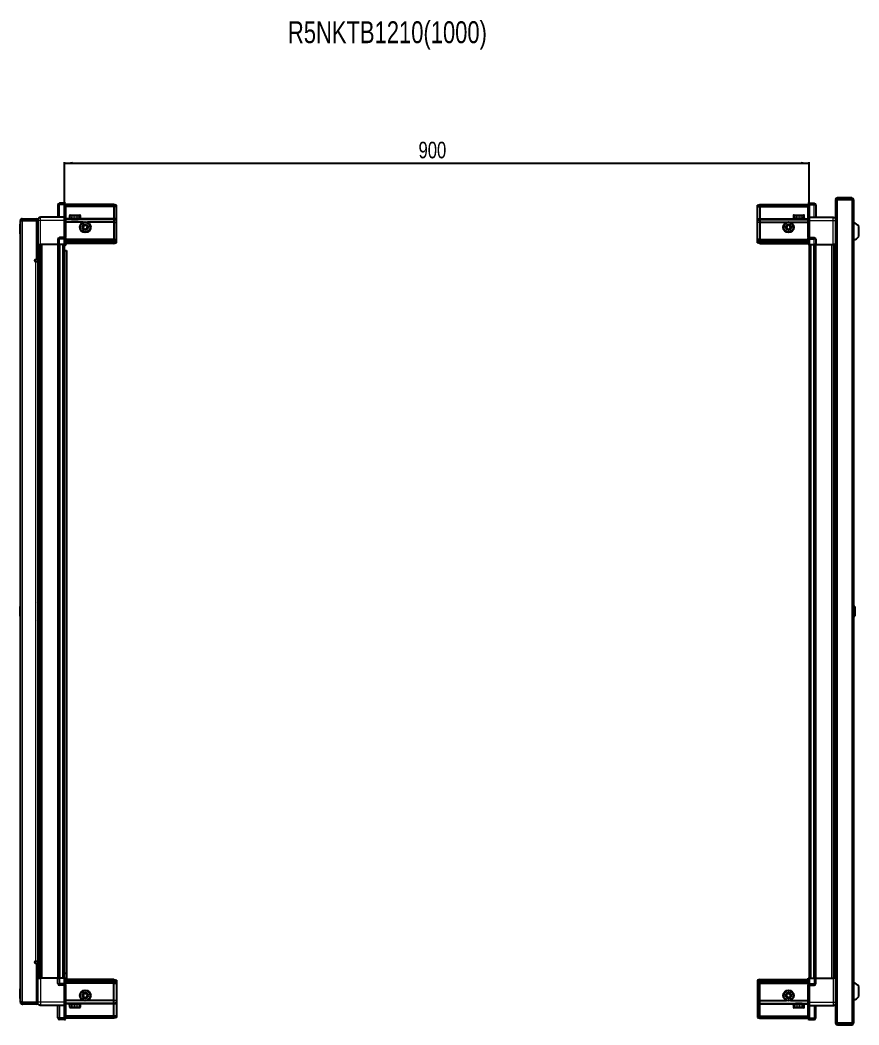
# Model space of a CAD drawing. Header units: millimetres. Extents: x 1315 to 5264, y -645 to 1891.
# Drawn here: x 2843 to 3857, y 677 to 1891 of the extents above; entities that cross this region are included whole.
import ezdxf

# ---------------------------------------------------------------- set-up
doc = ezdxf.new("R2010")
doc.units = ezdxf.units.MM
doc.layers.add('FORMAT', color=7, linetype='Continuous')
doc.styles.add('SLDTEXTSTYLE0', font='TXT', dxfattribs={"width": 0.75})
doc.dimstyles.new('SLDDIMSTYLE0', dxfattribs={"dimtxt": 20, "dimasz": 10, "dimexe": 0, "dimexo": 0.0625, "dimgap": 5, "dimtad": 2, "dimdec": 1, "dimrnd": 1e-09, "dimzin": 12, "dimdsep": 46, "dimtxsty": 'SLDTEXTSTYLE0', "dimsah": 1, "dimcen": 0.09, "dimadec": 0, "dimazin": 3, "dimtfac": 1, "dimtofl": 0, "dimtmove": 0, "dimatfit": 3, "dimfxl": 0, "dimfrac": 2, "dimtolj": 1, "dimtzin": 12, "dimarcsym": 0})

# ---------------------------------------------------------------- blocks, each defined once
blk = doc.blocks.new('_D_6')
at = {"layer": 'FORMAT'}
for p, q in [((2897, 1619.3), (2897, 1718.8)), ((2897, 1717.8), (3797, 1717.8)), ((3797, 1619.3), (3797, 1718.8))]:
    blk.add_line(p, q, dxfattribs=at)
for points in [[(2897, 1717.8), (2907, 1716.3), (2907, 1719.4)], [(3797, 1717.8), (3787, 1719.4), (3787, 1716.3)]]:
    blk.add_solid(points, dxfattribs=at)
at = {"layer": 'FORMAT', "insert": (3324.8, 1743.6), "char_height": 20, "attachment_point": 1, "style": 'SLDTEXTSTYLE0'}
blk.add_mtext('900', dxfattribs=at)

msp = doc.modelspace()

# ---------------------------------------------------------------- linework, layer by layer
at = {"color": 7, "linetype": 'Continuous', "lineweight": 25}
for p, q in [((3848.23, 1675.82), (3830.93, 1675.82)), ((3848.23, 1674.32), (3848.23, 1675.82)), ((2889.13, 1667.32), (2889.13, 1652.32)), ((2897.13, 1669.32), (2891.13, 1669.32)), ((2897.13, 1669.32), (2897.46, 1669.32)), ((2897.13, 1669.32), (2897.13, 1667.32)), ((2897.13, 1652.52), (2897.13, 1667.32)), ((2897.13, 1652.52), (2897.13, 1667.32)), ((2898.33, 1668.82), (2897.46, 1669.32)), ((2898.33, 1667.32), (2898.33, 1668.82)), ((2956.63, 1667.82), (2898.33, 1667.82)), ((2898.33, 1667.32), (2898.33, 1652.52)), ((2956.63, 1665.32), (2898.33, 1665.32)), ((2956.63, 1667.82), (2956.63, 1665.32)), ((2959.63, 1667.02), (2956.63, 1667.82)), ((2956.63, 1665.32), (2956.63, 1650.82)), ((2959.63, 1665.17), (2956.63, 1665.32)), ((2959.63, 1665.17), (2959.63, 1667.02)), ((2959.63, 1650.82), (2959.63, 1665.17)), ((3734.33, 1667.02), (3737.33, 1667.82)), ((3734.33, 1665.17), (3734.33, 1667.02)), ((3734.33, 1665.17), (3737.33, 1665.32)), ((3734.33, 1650.82), (3734.33, 1665.17)), ((3737.33, 1667.82), (3737.33, 1665.32)), ((3737.33, 1667.82), (3795.63, 1667.82)), ((3737.33, 1665.32), (3737.33, 1650.82)), ((3737.33, 1665.32), (3795.63, 1665.32)), ((3796.49, 1669.32), (3795.63, 1668.82)), ((3796.49, 1669.32), (3795.63, 1668.82)), ((3795.63, 1668.82), (3795.63, 1667.32)), ((3795.63, 1652.52), (3795.63, 1667.32)), ((3796.83, 1669.32), (3796.49, 1669.32)), ((3796.83, 1669.32), (3796.49, 1669.32)), ((3796.83, 1669.32), (3796.83, 1669.32)), ((3796.83, 1667.32), (3796.83, 1669.32)), ((3796.83, 1669.32), (3802.83, 1669.32)), ((3796.83, 1667.32), (3796.83, 1652.52)), ((3804.83, 1667.32), (3804.83, 1652.32)), ((3828.83, 1673.72), (3828.83, 1661.32)), ((3830.33, 1673.72), (3830.33, 1661.32)), ((3830.83, 1660.82), (3830.83, 1673.72)), ((3830.83, 1673.72), (3848.23, 1673.72)), ((3848.23, 1674.32), (3830.93, 1674.32)), ((3848.23, 1673.72), (3850.33, 1673.72)), ((3850.33, 1673.72), (3850.33, 678.92)), ((2897.13, 1652.32), (2868.13, 1652.32)), ((2897.13, 1652.32), (2897.13, 1652.52)), ((2897.13, 1652.32), (2898.33, 1652.32)), ((2897.13, 1648.32), (2897.13, 1652.32)), ((2898.33, 1652.52), (2898.33, 1652.32)), ((2898.33, 1652.32), (2898.33, 1648.32)), ((2903.13, 1654.22), (2903.13, 1651.82)), ((2903.13, 1651.82), (2903.13, 1651.32)), ((2903.13, 1651.32), (2903.26, 1651.32)), ((2903.45, 1651.82), (2903.26, 1651.82)), ((2903.26, 1651.82), (2903.26, 1651.32)), ((2903.26, 1651.32), (2903.45, 1651.32)), ((2903.45, 1651.82), (2903.45, 1651.32)), ((2903.45, 1651.32), (2903.98, 1651.32)), ((2903.93, 1655.02), (2911.09, 1655.02)), ((2904.38, 1651.82), (2903.98, 1651.82)), ((2903.98, 1651.82), (2903.98, 1651.32)), ((2903.98, 1651.32), (2904.38, 1651.32)), ((2904.38, 1651.82), (2904.38, 1651.32)), ((2904.38, 1651.32), (2905.25, 1651.32)), ((2905.23, 1651.32), (2905.23, 1651.22)), ((2905.23, 1651.22), (2914.03, 1651.22)), ((2905.82, 1651.82), (2905.25, 1651.82)), ((2905.25, 1651.82), (2905.25, 1651.32)), ((2905.25, 1651.32), (2905.82, 1651.32)), ((2905.63, 1650.82), (2906.32, 1650.34)), ((2905.63, 1650.82), (2910.66, 1650.82)), ((2905.82, 1651.82), (2905.82, 1651.32)), ((2905.82, 1651.32), (2906.95, 1651.32)), ((2907.64, 1651.82), (2906.95, 1651.82)), ((2906.95, 1651.82), (2906.95, 1651.32)), ((2906.95, 1651.32), (2907.64, 1651.32)), ((2907.64, 1651.82), (2907.64, 1651.32)), ((2907.64, 1651.32), (2908.91, 1651.32)), ((2909.65, 1651.82), (2908.91, 1651.82)), ((2908.91, 1651.82), (2908.91, 1651.32)), ((2908.91, 1651.32), (2909.14, 1651.32)), ((2909.14, 1651.82), (2909.14, 1651.32)), ((2909.64, 1651.82), (2909.64, 1651.32)), ((2909.64, 1651.32), (2909.65, 1651.32)), ((2909.65, 1651.82), (2909.65, 1651.32)), ((2909.65, 1651.32), (2910.94, 1651.32)), ((2910.66, 1650.82), (2913.63, 1650.82)), ((2911.65, 1651.82), (2910.94, 1651.82)), ((2910.94, 1651.82), (2910.94, 1651.32)), ((2911, 1651.82), (2911, 1651.32)), ((2911, 1651.32), (2911.65, 1651.32)), ((2911.09, 1655.02), (2915.33, 1655.02)), ((2911.65, 1651.82), (2911.65, 1651.32)), ((2911.65, 1651.32), (2912.84, 1651.32)), ((2913.46, 1651.82), (2912.84, 1651.82)), ((2912.84, 1651.82), (2912.84, 1651.32)), ((2912.84, 1651.32), (2913.46, 1651.32)), ((2912.94, 1650.34), (2913.63, 1650.82)), ((2913.46, 1651.82), (2913.46, 1651.32)), ((2913.46, 1651.32), (2914.43, 1651.32)), ((2914.03, 1651.22), (2914.03, 1651.32)), ((2914.9, 1651.82), (2914.43, 1651.82)), ((2914.43, 1651.82), (2914.43, 1651.32)), ((2914.43, 1651.32), (2914.9, 1651.32)), ((2914.9, 1651.82), (2914.9, 1651.32)), ((2914.9, 1651.32), (2915.55, 1651.32)), ((2915.82, 1651.82), (2915.55, 1651.82)), ((2915.55, 1651.82), (2915.55, 1651.32)), ((2915.55, 1651.32), (2915.82, 1651.32)), ((2915.82, 1651.82), (2915.82, 1651.32)), ((2915.82, 1651.32), (2916.09, 1651.32)), ((2916.13, 1651.82), (2916.09, 1651.82)), ((2916.09, 1651.82), (2916.09, 1651.32)), ((2916.09, 1651.32), (2916.13, 1651.32)), ((2916.13, 1651.82), (2916.13, 1654.22)), ((2916.13, 1651.82), (2916.13, 1651.32)), ((2956.63, 1650.82), (2956.63, 1649.82)), ((2959.63, 1649.02), (2959.63, 1650.82)), ((3734.33, 1649.02), (3734.33, 1650.82)), ((3737.33, 1650.82), (3737.33, 1649.82)), ((3777.83, 1654.22), (3777.83, 1651.32)), ((3777.83, 1651.32), (3777.86, 1651.32)), ((3777.98, 1651.82), (3777.86, 1651.82)), ((3777.86, 1651.82), (3777.86, 1651.32)), ((3777.86, 1651.32), (3777.98, 1651.32)), ((3777.98, 1651.82), (3777.98, 1651.32)), ((3777.98, 1651.32), (3778.39, 1651.32)), ((3778.73, 1651.82), (3778.39, 1651.82)), ((3778.39, 1651.82), (3778.39, 1651.32)), ((3778.39, 1651.32), (3778.73, 1651.32)), ((3778.63, 1655.02), (3790.03, 1655.02)), ((3778.73, 1651.82), (3778.73, 1651.32)), ((3778.73, 1651.32), (3779.51, 1651.32)), ((3780.03, 1651.82), (3779.51, 1651.82)), ((3779.51, 1651.82), (3779.51, 1651.32)), ((3779.51, 1651.32), (3780.03, 1651.32)), ((3779.93, 1651.32), (3779.93, 1651.22)), ((3779.93, 1651.22), (3788.73, 1651.22)), ((3780.03, 1651.82), (3780.03, 1651.32)), ((3780.03, 1651.32), (3781.09, 1651.32)), ((3780.33, 1650.82), (3781.02, 1650.34)), ((3780.33, 1650.82), (3788.33, 1650.82)), ((3781.75, 1651.82), (3781.09, 1651.82)), ((3781.09, 1651.82), (3781.09, 1651.32)), ((3781.09, 1651.32), (3781.75, 1651.32)), ((3781.75, 1651.82), (3781.75, 1651.32)), ((3781.75, 1651.32), (3782.99, 1651.32)), ((3783.72, 1651.82), (3782.99, 1651.82)), ((3782.99, 1651.82), (3782.99, 1651.32)), ((3782.99, 1651.32), (3783.42, 1651.32)), ((3783.42, 1651.82), (3783.42, 1651.32)), ((3783.72, 1651.82), (3783.72, 1651.32)), ((3783.72, 1651.32), (3785.02, 1651.32)), ((3785.75, 1651.82), (3785.02, 1651.82)), ((3785.02, 1651.82), (3785.02, 1651.32)), ((3785.29, 1651.82), (3785.29, 1651.32)), ((3785.29, 1651.32), (3785.75, 1651.32)), ((3785.75, 1651.82), (3785.75, 1651.32)), ((3785.75, 1651.32), (3786.98, 1651.32)), ((3787.64, 1651.82), (3786.98, 1651.82)), ((3786.98, 1651.82), (3786.98, 1651.32)), ((3786.98, 1651.32), (3787.64, 1651.32)), ((3787.64, 1651.82), (3787.64, 1651.32)), ((3787.64, 1651.32), (3788.69, 1651.32)), ((3787.64, 1650.34), (3788.33, 1650.82)), ((3789.21, 1651.82), (3788.69, 1651.82)), ((3788.69, 1651.82), (3788.69, 1651.32)), ((3788.69, 1651.32), (3789.21, 1651.32)), ((3788.73, 1651.22), (3788.73, 1651.32)), ((3789.21, 1651.82), (3789.21, 1651.32)), ((3789.21, 1651.32), (3789.96, 1651.32)), ((3790.29, 1651.82), (3789.96, 1651.82)), ((3789.96, 1651.82), (3789.96, 1651.32)), ((3789.96, 1651.32), (3790.29, 1651.32)), ((3790.29, 1651.82), (3790.29, 1651.32)), ((3790.29, 1651.32), (3790.69, 1651.32)), ((3790.8, 1651.82), (3790.69, 1651.82)), ((3790.69, 1651.82), (3790.69, 1651.32)), ((3790.69, 1651.32), (3790.8, 1651.32)), ((3790.8, 1651.82), (3790.8, 1651.32)), ((3790.8, 1651.32), (3790.83, 1651.32)), ((3790.83, 1651.32), (3790.83, 1654.22)), ((3795.63, 1652.32), (3795.63, 1652.52)), ((3796.83, 1652.32), (3795.63, 1652.32)), ((3795.63, 1648.32), (3795.63, 1652.32)), ((3796.83, 1652.52), (3796.83, 1652.32)), ((3796.83, 1652.32), (3796.83, 1648.32)), ((3796.83, 1652.32), (3825.83, 1652.32)), ((3828.73, 1660.82), (3828.73, 691.82)), ((3828.73, 1660.82), (3830.83, 1660.82)), ((3828.83, 1661.32), (3830.33, 1661.32)), ((2843.63, 1643.96), (2843.33, 1643.96)), ((2843.33, 1632.39), (2843.33, 1643.96)), ((2845.13, 1648.47), (2843.63, 1648.47)), ((2843.63, 1647.97), (2843.63, 1648.47)), ((2843.63, 704.67), (2843.63, 1647.97)), ((2845.73, 1649.07), (2845.73, 1650.57)), ((2845.73, 1650.57), (2846.63, 1650.57)), ((2845.73, 1649.07), (2846.63, 1649.07)), ((2845.73, 1648.57), (2863.13, 1648.57)), ((2846.63, 1649.07), (2846.63, 1650.57)), ((2846.63, 1650.57), (2863.13, 1650.57)), ((2846.63, 1649.07), (2863.13, 1649.07)), ((2863.13, 1649.07), (2863.13, 1650.57)), ((2864.63, 1648.57), (2863.13, 1648.57)), ((2863.13, 1648.57), (2863.13, 1601.07)), ((2864.63, 1648.32), (2864.63, 1619.32)), ((2897.13, 1628.02), (2897.13, 1648.32)), ((2956.63, 1649.82), (2898.33, 1649.82)), ((2898.33, 1648.32), (2898.33, 1628.02)), ((2919.63, 1646.32), (2898.33, 1646.32)), ((2906.32, 1650.34), (2905.63, 1649.86)), ((2905.63, 1649.86), (2905.63, 1649.82)), ((2905.63, 1649.86), (2910.66, 1649.86)), ((2906.32, 1650.34), (2910.48, 1650.34)), ((2910.48, 1650.34), (2912.94, 1650.34)), ((2910.66, 1649.86), (2913.63, 1649.86)), ((2913.63, 1649.86), (2912.94, 1650.34)), ((2913.63, 1649.82), (2913.63, 1649.86)), ((2956.63, 1646.32), (2924.63, 1646.32)), ((2956.63, 1649.82), (2956.63, 1646.32)), ((2959.63, 1649.02), (2956.63, 1649.82)), ((2956.63, 1646.32), (2956.63, 1625.82)), ((2956.63, 1646.32), (2959.63, 1645.99)), ((2959.63, 1645.99), (2959.63, 1649.02)), ((2959.63, 1625.82), (2959.63, 1645.99)), ((3734.33, 1649.02), (3737.33, 1649.82)), ((3734.33, 1645.99), (3734.33, 1649.02)), ((3737.33, 1646.32), (3734.33, 1645.99)), ((3734.33, 1625.82), (3734.33, 1645.99)), ((3737.33, 1649.82), (3737.33, 1646.32)), ((3737.33, 1649.82), (3795.63, 1649.82)), ((3737.33, 1646.32), (3737.33, 1625.82)), ((3737.33, 1646.32), (3769.33, 1646.32)), ((3774.33, 1646.32), (3795.63, 1646.32)), ((3781.02, 1650.34), (3780.33, 1649.86)), ((3780.33, 1649.86), (3780.33, 1649.82)), ((3780.33, 1649.86), (3788.33, 1649.86)), ((3781.02, 1650.34), (3787.64, 1650.34)), ((3788.33, 1649.86), (3787.64, 1650.34)), ((3788.33, 1649.82), (3788.33, 1649.86)), ((3795.63, 1628.02), (3795.63, 1648.32)), ((3796.83, 1648.32), (3796.83, 1628.02)), ((3856.93, 1629.32), (3856.93, 1641.32)), ((2843.33, 1632.39), (2843.63, 1632.39)), ((2897.13, 1627.82), (2891.13, 1627.82)), ((2897.13, 1627.82), (2897.13, 1628.02)), ((2897.13, 1627.82), (2897.13, 1625.82)), ((2897.13, 1627.82), (2898.33, 1627.82)), ((2898.33, 1628.02), (2898.33, 1627.82)), ((2898.33, 1627.15), (2898.33, 1627.82)), ((2898.33, 1627.15), (2898.33, 1619.32)), ((3795.63, 1627.82), (3795.63, 1628.02)), ((3796.83, 1627.82), (3795.63, 1627.82)), ((3795.63, 1627.82), (3795.63, 1627.15)), ((3795.63, 1619.32), (3795.63, 1627.15)), ((3796.83, 1628.02), (3796.83, 1627.82)), ((3796.83, 1625.82), (3796.83, 1627.82)), ((3796.83, 1627.82), (3802.83, 1627.82)), ((3796.83, 1625.82), (3796.83, 1627.82)), ((2863.13, 1622.07), (2864.63, 1622.07)), ((2864.63, 1619.32), (2863.13, 1619.32)), ((2865.28, 733.32), (2865.28, 1619.32)), ((2867.07, 1619.32), (2867.07, 733.32)), ((2867.1, 1619.32), (2867.1, 733.32)), ((2889.13, 1619.32), (2868.13, 1619.32)), ((2889.13, 1625.82), (2889.13, 1619.32)), ((2889.13, 1619.32), (2891.13, 1619.32)), ((2889.78, 733.32), (2889.78, 1619.32)), ((2897.13, 1619.32), (2891.13, 1619.32)), ((2896.98, 733.32), (2896.98, 1619.32)), ((2897.13, 1619.32), (2897.13, 1625.82)), ((2897.13, 1619.32), (2897.13, 1625.82)), ((2897.13, 1619.32), (2897.46, 1619.32)), ((2897.13, 1619.32), (2897.13, 1619.32)), ((2897.46, 1619.32), (2897.46, 1625.82)), ((2898.33, 1619.32), (2897.46, 1619.32)), ((2897.46, 1619.32), (2897.46, 1619.32)), ((2956.63, 1624.82), (2898.33, 1624.82)), ((2956.63, 1623.82), (2898.33, 1623.82)), ((2956.63, 1622.32), (2898.33, 1622.32)), ((2956.63, 1620.82), (2898.33, 1620.82)), ((2956.63, 1625.82), (2956.63, 1624.82)), ((2956.63, 1624.82), (2956.63, 1623.82)), ((2956.63, 1624.82), (2959.63, 1624.02)), ((2956.63, 1623.82), (2956.63, 1622.32)), ((2956.63, 1623.82), (2959.63, 1623.28)), ((2956.63, 1622.32), (2959.63, 1622.78)), ((2956.63, 1622.32), (2956.63, 1620.82)), ((2956.63, 1620.82), (2959.63, 1621.63)), ((2959.63, 1624.02), (2959.63, 1625.82)), ((2959.63, 1623.28), (2959.63, 1624.02)), ((2959.63, 1622.78), (2959.63, 1623.28)), ((2959.63, 1621.63), (2959.63, 1622.78)), ((3734.33, 1624.02), (3734.33, 1625.82)), ((3737.33, 1624.82), (3734.33, 1624.02)), ((3734.33, 1623.28), (3734.33, 1624.02)), ((3737.33, 1623.82), (3734.33, 1623.28)), ((3734.33, 1622.78), (3734.33, 1623.28)), ((3734.33, 1621.63), (3734.33, 1622.78)), ((3737.33, 1622.32), (3734.33, 1622.78)), ((3737.33, 1620.82), (3734.33, 1621.63)), ((3737.33, 1625.82), (3737.33, 1624.82)), ((3737.33, 1624.82), (3737.33, 1623.82)), ((3737.33, 1624.82), (3795.63, 1624.82)), ((3737.33, 1623.82), (3737.33, 1622.32)), ((3737.33, 1623.82), (3795.63, 1623.82)), ((3737.33, 1622.32), (3737.33, 1620.82)), ((3737.33, 1622.32), (3795.63, 1622.32)), ((3737.33, 1620.82), (3795.63, 1620.82)), ((3796.49, 1619.32), (3795.63, 1619.32)), ((3796.49, 1625.82), (3796.49, 1619.32)), ((3796.83, 1619.32), (3796.49, 1619.32)), ((3796.83, 1625.82), (3796.83, 1619.32)), ((3796.83, 1619.32), (3802.83, 1619.32)), ((3796.98, 1619.32), (3796.98, 733.32)), ((3804.83, 1619.32), (3802.83, 1619.32)), ((3804.18, 1619.32), (3804.18, 733.32)), ((3804.83, 1625.82), (3804.83, 1619.32)), ((3804.83, 1619.32), (3825.83, 1619.32)), ((3826.85, 733.32), (3826.85, 1619.32)), ((3826.88, 733.32), (3826.88, 1619.32)), ((3828.68, 1619.32), (3828.68, 733.32)), ((2896.98, 1612.32), (2899.48, 1612.32)), ((2899.48, 1612.32), (2899.48, 738.82)), ((2863.13, 1601.07), (2861.78, 1601.07)), ((2861.78, 1599.07), (2862.53, 1599.07)), ((2862.53, 1599.07), (2864.63, 1599.07)), ((2864.63, 1599.07), (2864.63, 753.57)), ((2843.63, 1182.11), (2843.33, 1182.11)), ((2843.33, 1170.54), (2843.33, 1182.11)), ((2865.13, 1185.82), (2865.13, 1166.82)), ((3851.31, 1182.11), (3850.33, 1181.12)), ((3851.83, 1182.11), (3851.31, 1182.11)), ((3851.31, 1182.11), (3851.31, 1170.54)), ((3851.83, 1182.11), (3851.83, 1170.54)), ((2843.33, 1170.54), (2843.63, 1170.54)), ((3850.33, 1171.52), (3851.31, 1170.54)), ((3851.31, 1170.54), (3851.83, 1170.54)), ((2862.53, 753.57), (2861.78, 753.57)), ((2864.63, 753.57), (2862.53, 753.57)), ((2861.78, 751.57), (2863.13, 751.57)), ((2863.13, 751.57), (2863.13, 704.07)), ((2864.63, 733.32), (2863.13, 733.32)), ((2864.63, 730.57), (2863.13, 730.57)), ((2864.63, 704.32), (2864.63, 733.32)), ((2889.13, 733.32), (2868.13, 733.32)), ((2889.13, 726.82), (2889.13, 733.32)), ((2889.13, 733.32), (2891.13, 733.32)), ((2897.13, 733.32), (2891.13, 733.32)), ((2899.48, 738.82), (2896.98, 738.82)), ((2897.13, 726.82), (2897.13, 733.32)), ((2897.13, 733.32), (2897.46, 733.32)), ((2897.46, 726.82), (2897.46, 733.32)), ((2897.46, 733.32), (2898.33, 733.32)), ((2898.33, 733.32), (2898.33, 725.5)), ((2956.63, 731.82), (2898.33, 731.82)), ((2956.63, 730.32), (2898.33, 730.32)), ((2956.63, 728.82), (2898.33, 728.82)), ((2899.48, 738.82), (2899.48, 731.82)), ((2956.63, 730.32), (2956.63, 731.82)), ((2956.63, 731.82), (2959.63, 731.02)), ((2956.63, 728.82), (2956.63, 730.32)), ((2956.63, 730.32), (2959.63, 729.87)), ((2956.63, 728.82), (2959.63, 729.37)), ((2956.63, 727.82), (2956.63, 728.82)), ((2956.63, 727.82), (2959.63, 728.63)), ((2959.63, 731.02), (2959.63, 729.87)), ((2959.63, 729.87), (2959.63, 729.37)), ((2959.63, 729.37), (2959.63, 728.63)), ((2959.63, 728.63), (2959.63, 726.82)), ((3737.33, 731.82), (3734.33, 731.02)), ((3734.33, 731.02), (3734.33, 729.87)), ((3737.33, 730.32), (3734.33, 729.87)), ((3734.33, 729.87), (3734.33, 729.37)), ((3737.33, 728.82), (3734.33, 729.37)), ((3734.33, 729.37), (3734.33, 728.63)), ((3737.33, 727.82), (3734.33, 728.63)), ((3734.33, 728.63), (3734.33, 726.82)), ((3737.33, 730.32), (3737.33, 731.82)), ((3737.33, 731.82), (3795.63, 731.82)), ((3737.33, 728.82), (3737.33, 730.32)), ((3737.33, 730.32), (3795.63, 730.32)), ((3737.33, 728.82), (3795.63, 728.82)), ((3737.33, 727.82), (3737.33, 728.82)), ((3795.63, 725.5), (3795.63, 733.32)), ((3795.63, 733.32), (3796.49, 733.32)), ((3796.49, 733.32), (3796.49, 733.32)), ((3796.49, 733.32), (3796.49, 726.82)), ((3796.83, 733.32), (3796.49, 733.32)), ((3796.83, 733.32), (3796.83, 733.32)), ((3796.83, 733.32), (3796.83, 726.82)), ((3796.83, 733.32), (3802.83, 733.32)), ((3796.83, 733.32), (3796.83, 726.82)), ((3804.83, 733.32), (3802.83, 733.32)), ((3804.83, 726.82), (3804.83, 733.32)), ((3804.83, 733.32), (3825.83, 733.32)), ((2843.63, 720.26), (2843.33, 720.26)), ((2843.33, 710.58), (2843.33, 720.26)), ((2897.13, 724.82), (2891.13, 724.82)), ((2897.13, 726.82), (2897.13, 724.82)), ((2897.13, 726.82), (2897.13, 724.82)), ((2897.13, 724.82), (2898.33, 724.82)), ((2897.13, 724.62), (2897.13, 724.82)), ((2897.13, 704.32), (2897.13, 724.62)), ((2956.63, 727.82), (2898.33, 727.82)), ((2898.33, 724.82), (2898.33, 725.5)), ((2898.33, 724.82), (2898.33, 724.62)), ((2898.33, 724.62), (2898.33, 704.32)), ((2956.63, 726.82), (2956.63, 727.82)), ((2956.63, 706.32), (2956.63, 726.82)), ((2959.63, 726.82), (2959.63, 706.66)), ((3734.33, 726.82), (3734.33, 706.66)), ((3737.33, 727.82), (3795.63, 727.82)), ((3737.33, 726.82), (3737.33, 727.82)), ((3737.33, 706.32), (3737.33, 726.82)), ((3795.63, 725.5), (3795.63, 724.82)), ((3796.83, 724.82), (3795.63, 724.82)), ((3795.63, 724.62), (3795.63, 724.82)), ((3795.63, 704.32), (3795.63, 724.62)), ((3796.83, 724.82), (3796.83, 726.82)), ((3796.83, 724.82), (3796.83, 724.62)), ((3796.83, 724.82), (3802.83, 724.82)), ((3796.83, 724.62), (3796.83, 704.32)), ((3856.93, 711.32), (3856.93, 723.32)), ((2843.33, 708.69), (2843.33, 710.58)), ((2843.33, 708.69), (2843.63, 708.69)), ((2843.63, 704.17), (2843.63, 704.67)), ((2845.13, 704.17), (2843.63, 704.17)), ((2863.13, 704.07), (2845.73, 704.07)), ((2863.13, 704.07), (2864.63, 704.07)), ((2897.13, 700.32), (2897.13, 704.32)), ((2919.63, 706.32), (2898.33, 706.32)), ((2898.33, 704.32), (2898.33, 700.32)), ((2956.63, 706.32), (2924.63, 706.32)), ((2956.63, 706.32), (2959.63, 706.66)), ((2956.63, 702.82), (2956.63, 706.32)), ((2959.63, 706.66), (2959.63, 703.63)), ((3737.33, 706.32), (3734.33, 706.66)), ((3734.33, 706.66), (3734.33, 703.63)), ((3737.33, 706.32), (3769.33, 706.32)), ((3737.33, 702.82), (3737.33, 706.32)), ((3774.33, 706.32), (3795.63, 706.32)), ((3795.63, 700.32), (3795.63, 704.32)), ((3796.83, 704.32), (3796.83, 700.32)), ((2845.73, 703.57), (2845.73, 702.07)), ((2845.73, 703.57), (2846.63, 703.57)), ((2845.73, 702.07), (2846.63, 702.07)), ((2846.63, 703.57), (2846.63, 702.07)), ((2863.13, 703.57), (2846.63, 703.57)), ((2863.13, 702.07), (2846.63, 702.07)), ((2863.13, 703.57), (2863.13, 702.07)), ((2897.13, 700.32), (2868.13, 700.32)), ((2889.13, 685.32), (2889.13, 700.32)), ((2897.13, 700.32), (2898.33, 700.32)), ((2897.13, 700.12), (2897.13, 700.32)), ((2897.13, 685.32), (2897.13, 700.12)), ((2956.63, 702.82), (2898.33, 702.82)), ((2898.33, 700.32), (2898.33, 700.12)), ((2898.33, 700.12), (2898.33, 685.32)), ((2903.13, 701.32), (2903.13, 698.42)), ((2903.22, 701.32), (2903.13, 701.32)), ((2903.22, 700.82), (2903.22, 701.32)), ((2903.39, 701.32), (2903.22, 701.32)), ((2903.22, 700.82), (2903.39, 700.82)), ((2903.39, 700.82), (2903.39, 701.32)), ((2903.88, 701.32), (2903.39, 701.32)), ((2903.88, 700.82), (2903.88, 701.32)), ((2904.26, 701.32), (2903.88, 701.32)), ((2903.88, 700.82), (2904.26, 700.82)), ((2904.08, 697.62), (2903.93, 697.62)), ((2915.33, 697.62), (2904.08, 697.62)), ((2904.26, 700.82), (2904.26, 701.32)), ((2905.1, 701.32), (2904.26, 701.32)), ((2905.1, 700.82), (2905.1, 701.32)), ((2905.66, 701.32), (2905.1, 701.32)), ((2905.1, 700.82), (2905.66, 700.82)), ((2905.23, 701.42), (2905.23, 701.32)), ((2910.62, 701.42), (2905.23, 701.42)), ((2905.63, 702.82), (2905.63, 702.79)), ((2905.63, 702.79), (2906.32, 702.31)), ((2905.73, 702.79), (2905.63, 702.79)), ((2906.32, 702.31), (2905.63, 701.82)), ((2905.73, 701.82), (2905.63, 701.82)), ((2905.66, 700.82), (2905.66, 701.32)), ((2906.76, 701.32), (2905.66, 701.32)), ((2913.63, 702.79), (2905.73, 702.79)), ((2913.63, 701.82), (2905.73, 701.82)), ((2906.4, 702.31), (2906.32, 702.31)), ((2912.94, 702.31), (2906.4, 702.31)), ((2906.76, 700.82), (2906.76, 701.32)), ((2907.44, 701.32), (2906.76, 701.32)), ((2906.76, 700.82), (2907.44, 700.82)), ((2907.44, 700.82), (2907.44, 701.32)), ((2908.71, 701.32), (2907.44, 701.32)), ((2908.71, 700.82), (2908.71, 701.32)), ((2909, 701.32), (2908.71, 701.32)), ((2908.71, 700.82), (2909.44, 700.82)), ((2909, 700.82), (2909, 701.32)), ((2909.44, 700.82), (2909.44, 701.32)), ((2910.74, 701.32), (2909.44, 701.32)), ((2914.03, 701.42), (2910.62, 701.42)), ((2910.74, 700.82), (2910.74, 701.32)), ((2910.74, 700.82), (2911.46, 700.82)), ((2910.87, 700.82), (2910.87, 701.32)), ((2911.46, 701.32), (2910.87, 701.32)), ((2911.46, 700.82), (2911.46, 701.32)), ((2912.66, 701.32), (2911.46, 701.32)), ((2912.66, 700.82), (2912.66, 701.32)), ((2913.3, 701.32), (2912.66, 701.32)), ((2912.66, 700.82), (2913.3, 700.82)), ((2912.94, 702.31), (2913.63, 702.79)), ((2913.63, 701.82), (2912.94, 702.31)), ((2913.3, 700.82), (2913.3, 701.32)), ((2914.29, 701.32), (2913.3, 701.32)), ((2913.63, 702.79), (2913.63, 702.82)), ((2914.03, 701.32), (2914.03, 701.42)), ((2914.29, 700.82), (2914.29, 701.32)), ((2914.77, 701.32), (2914.29, 701.32)), ((2914.29, 700.82), (2914.77, 700.82)), ((2914.77, 700.82), (2914.77, 701.32)), ((2915.46, 701.32), (2914.77, 701.32)), ((2915.46, 700.82), (2915.46, 701.32)), ((2915.75, 701.32), (2915.46, 701.32)), ((2915.46, 700.82), (2915.75, 700.82)), ((2915.75, 700.82), (2915.75, 701.32)), ((2916.06, 701.32), (2915.75, 701.32)), ((2916.06, 700.82), (2916.06, 701.32)), ((2916.12, 701.32), (2916.06, 701.32)), ((2916.06, 700.82), (2916.12, 700.82)), ((2916.12, 700.82), (2916.12, 701.32)), ((2916.13, 701.32), (2916.12, 701.32)), ((2916.13, 698.42), (2916.13, 701.32)), ((2959.63, 703.63), (2956.63, 702.82)), ((2956.63, 701.82), (2956.63, 702.82)), ((2956.63, 687.32), (2956.63, 701.82)), ((2959.63, 703.63), (2959.63, 701.82)), ((2959.63, 701.82), (2959.63, 687.48)), ((3734.33, 703.63), (3737.33, 702.82)), ((3734.33, 703.63), (3734.33, 701.82)), ((3734.33, 701.82), (3734.33, 687.48)), ((3737.33, 702.82), (3795.63, 702.82)), ((3737.33, 701.82), (3737.33, 702.82)), ((3737.33, 687.32), (3737.33, 701.82)), ((3777.83, 701.32), (3777.83, 698.42)), ((3777.85, 701.32), (3777.83, 701.32)), ((3777.85, 700.82), (3777.85, 701.32)), ((3777.94, 701.32), (3777.85, 701.32)), ((3777.85, 700.82), (3777.94, 700.82)), ((3777.94, 700.82), (3777.94, 701.32)), ((3778.32, 701.32), (3777.94, 701.32)), ((3778.32, 700.82), (3778.32, 701.32)), ((3778.63, 701.32), (3778.32, 701.32)), ((3778.32, 700.82), (3778.63, 700.82)), ((3778.63, 700.82), (3778.63, 701.32)), ((3779.37, 701.32), (3778.63, 701.32)), ((3790.03, 697.62), (3778.63, 697.62)), ((3779.37, 700.82), (3779.37, 701.32)), ((3779.88, 701.32), (3779.37, 701.32)), ((3779.37, 700.82), (3779.88, 700.82)), ((3779.88, 700.82), (3779.88, 701.32)), ((3780.92, 701.32), (3779.88, 701.32)), ((3779.93, 701.42), (3779.93, 701.32)), ((3788.73, 701.42), (3779.93, 701.42)), ((3780.33, 702.82), (3780.33, 702.79)), ((3780.33, 702.79), (3781.02, 702.31)), ((3788.33, 702.79), (3780.33, 702.79)), ((3781.02, 702.31), (3780.33, 701.82)), ((3788.33, 701.82), (3780.33, 701.82)), ((3780.92, 700.82), (3780.92, 701.32)), ((3781.57, 701.32), (3780.92, 701.32)), ((3780.92, 700.82), (3781.57, 700.82)), ((3787.64, 702.31), (3781.02, 702.31)), ((3781.57, 700.82), (3781.57, 701.32)), ((3782.79, 701.32), (3781.57, 701.32)), ((3782.79, 700.82), (3782.79, 701.32)), ((3783.29, 701.32), (3782.79, 701.32)), ((3782.79, 700.82), (3783.52, 700.82)), ((3783.29, 700.82), (3783.29, 701.32)), ((3783.52, 700.82), (3783.52, 701.32)), ((3784.82, 701.32), (3783.52, 701.32)), ((3784.82, 700.82), (3784.82, 701.32)), ((3784.82, 700.82), (3785.55, 700.82)), ((3785.16, 700.82), (3785.16, 701.32)), ((3785.55, 701.32), (3785.16, 701.32)), ((3785.55, 700.82), (3785.55, 701.32)), ((3786.8, 701.32), (3785.55, 701.32)), ((3786.8, 700.82), (3786.8, 701.32)), ((3787.46, 701.32), (3786.8, 701.32)), ((3786.8, 700.82), (3787.46, 700.82)), ((3787.46, 700.82), (3787.46, 701.32)), ((3788.54, 701.32), (3787.46, 701.32)), ((3787.64, 702.31), (3788.33, 702.79)), ((3788.33, 701.82), (3787.64, 702.31)), ((3788.33, 702.79), (3788.33, 702.82)), ((3788.54, 700.82), (3788.54, 701.32)), ((3789.07, 701.32), (3788.54, 701.32)), ((3788.54, 700.82), (3789.07, 700.82)), ((3788.73, 701.32), (3788.73, 701.42)), ((3789.07, 700.82), (3789.07, 701.32)), ((3789.86, 701.32), (3789.07, 701.32)), ((3789.86, 700.82), (3789.86, 701.32)), ((3790.21, 701.32), (3789.86, 701.32)), ((3789.86, 700.82), (3790.21, 700.82)), ((3790.21, 700.82), (3790.21, 701.32)), ((3790.64, 701.32), (3790.21, 701.32)), ((3790.64, 700.82), (3790.64, 701.32)), ((3790.78, 701.32), (3790.64, 701.32)), ((3790.64, 700.82), (3790.78, 700.82)), ((3790.78, 700.82), (3790.78, 701.32)), ((3790.83, 701.32), (3790.78, 701.32)), ((3790.83, 698.42), (3790.83, 701.32)), ((3796.83, 700.32), (3795.63, 700.32)), ((3795.63, 700.12), (3795.63, 700.32)), ((3795.63, 685.32), (3795.63, 700.12)), ((3796.83, 700.32), (3796.83, 700.12)), ((3796.83, 700.32), (3825.83, 700.32)), ((3796.83, 700.12), (3796.83, 685.32)), ((3796.83, 700.12), (3796.83, 685.32)), ((3804.83, 685.32), (3804.83, 700.32)), ((2897.13, 683.32), (2891.13, 683.32)), ((2897.13, 685.32), (2897.13, 683.32)), ((2897.13, 683.32), (2897.13, 683.32)), ((2897.13, 683.32), (2897.46, 683.32)), ((2897.13, 683.32), (2897.46, 683.32)), ((2897.46, 683.32), (2898.33, 683.82)), ((2897.46, 683.32), (2898.33, 683.82)), ((2956.63, 687.32), (2898.33, 687.32)), ((2898.33, 683.82), (2898.33, 685.32)), ((2956.63, 684.82), (2898.33, 684.82)), ((2959.63, 687.48), (2956.63, 687.32)), ((2956.63, 684.82), (2956.63, 687.32)), ((2959.63, 685.63), (2956.63, 684.82)), ((2959.63, 687.48), (2959.63, 685.63)), ((3734.33, 687.48), (3737.33, 687.32)), ((3734.33, 687.48), (3734.33, 685.63)), ((3734.33, 685.63), (3737.33, 684.82)), ((3737.33, 687.32), (3795.63, 687.32)), ((3737.33, 684.82), (3737.33, 687.32)), ((3737.33, 684.82), (3795.63, 684.82)), ((3795.63, 685.32), (3795.63, 683.82)), ((3795.63, 683.82), (3796.49, 683.32)), ((3796.83, 683.32), (3796.49, 683.32)), ((3796.83, 683.32), (3796.83, 685.32)), ((3796.83, 683.32), (3802.83, 683.32)), ((3830.83, 691.82), (3828.73, 691.82)), ((3828.83, 691.32), (3828.83, 678.92)), ((3828.83, 691.32), (3830.33, 691.32)), ((3830.33, 691.32), (3830.33, 678.92)), ((3830.83, 678.92), (3830.83, 691.82)), ((3848.23, 678.92), (3830.83, 678.92)), ((3830.93, 678.32), (3848.23, 678.32)), ((3830.93, 676.82), (3848.23, 676.82)), ((3850.33, 678.92), (3848.23, 678.92)), ((3848.23, 678.32), (3848.23, 676.82))]:
    msp.add_line(p, q, dxfattribs=at)
at = {"color": 8, "linetype": 'Continuous', "lineweight": 18}
for p, q in [((3830.93, 1674.32), (3830.93, 1675.82)), ((2891.13, 1667.32), (2889.13, 1667.32)), ((2891.13, 1667.32), (2891.13, 1669.32)), ((2891.13, 1652.32), (2891.13, 1667.32)), ((2897.13, 1667.32), (2891.13, 1667.32)), ((2897.13, 1667.32), (2898.33, 1667.32)), ((3796.83, 1667.32), (3795.63, 1667.32)), ((3796.83, 1667.32), (3802.83, 1667.32)), ((3802.83, 1667.32), (3802.83, 1669.32)), ((3802.83, 1652.32), (3802.83, 1667.32)), ((3802.83, 1667.32), (3804.83, 1667.32)), ((3830.33, 1673.72), (3828.83, 1673.72)), ((3848.23, 1673.72), (3848.23, 678.92)), ((2897.13, 1652.52), (2898.33, 1652.52)), ((2905.63, 1650.82), (2898.33, 1650.82)), ((2903.13, 1654.22), (2911.3, 1654.22)), ((2911.3, 1654.22), (2916.13, 1654.22)), ((2956.63, 1650.82), (2913.63, 1650.82)), ((2959.63, 1650.82), (2956.63, 1650.82)), ((3734.33, 1650.82), (3737.33, 1650.82)), ((3737.33, 1650.82), (3780.33, 1650.82)), ((3777.83, 1654.22), (3790.83, 1654.22)), ((3788.33, 1650.82), (3795.63, 1650.82)), ((3795.63, 1652.52), (3796.83, 1652.52)), ((3830.83, 1660.82), (3830.83, 691.82)), ((2845.73, 1648.57), (2845.73, 704.07)), ((2868.13, 1619.32), (2868.13, 1648.32)), ((2897.13, 1648.32), (2868.13, 1648.32)), ((2897.13, 1648.32), (2898.33, 1648.32)), ((3796.83, 1648.32), (3795.63, 1648.32)), ((3796.83, 1648.32), (3825.83, 1648.32)), ((3825.83, 1619.32), (3825.83, 1648.32)), ((2891.13, 1625.82), (2891.13, 1627.82)), ((2897.13, 1628.02), (2898.33, 1628.02)), ((3795.63, 1628.02), (3796.83, 1628.02)), ((3802.83, 1625.82), (3802.83, 1627.82)), ((2864.63, 1599.07), (2864.63, 1619.32)), ((2865.86, 1619.32), (2865.86, 733.32)), ((2868.31, 733.32), (2868.31, 1619.32)), ((2869.72, 1619.32), (2869.72, 733.32)), ((2889.13, 1625.82), (2891.13, 1625.82)), ((2889.13, 733.32), (2889.13, 1619.32)), ((2891.13, 1619.32), (2891.13, 1625.82)), ((2897.13, 1625.82), (2891.13, 1625.82)), ((2891.78, 733.32), (2891.78, 1619.32)), ((2894.98, 733.32), (2894.98, 1619.32)), ((2897.13, 1625.82), (2897.46, 1625.82)), ((2897.13, 1619.32), (2897.46, 1619.32)), ((2956.63, 1625.82), (2898.33, 1625.82)), ((2956.63, 1625.82), (2959.63, 1625.82)), ((3737.33, 1625.82), (3734.33, 1625.82)), ((3737.33, 1625.82), (3795.63, 1625.82)), ((3796.83, 1625.82), (3796.49, 1625.82)), ((3796.83, 1625.82), (3802.83, 1625.82)), ((3798.98, 1619.32), (3798.98, 733.32)), ((3802.18, 1619.32), (3802.18, 733.32)), ((3804.83, 1625.82), (3802.83, 1625.82)), ((3802.83, 1619.32), (3802.83, 1625.82)), ((3804.83, 1619.32), (3804.83, 733.32)), ((3824.23, 733.32), (3824.23, 1619.32)), ((3825.64, 1619.32), (3825.64, 733.32)), ((3828.09, 733.32), (3828.09, 1619.32)), ((2862.53, 753.57), (2862.53, 1599.07)), ((2864.63, 733.32), (2864.63, 753.57)), ((2868.13, 733.32), (2868.13, 704.32)), ((2891.13, 733.32), (2891.13, 726.82)), ((3796.83, 733.32), (3796.49, 733.32)), ((3802.83, 733.32), (3802.83, 726.82)), ((3825.83, 733.32), (3825.83, 704.32)), ((2889.13, 726.82), (2891.13, 726.82)), ((2891.13, 726.82), (2891.13, 724.82)), ((2897.13, 726.82), (2891.13, 726.82)), ((2897.13, 726.82), (2897.46, 726.82)), ((2898.33, 724.62), (2897.13, 724.62)), ((2956.63, 726.82), (2898.33, 726.82)), ((2956.63, 726.82), (2959.63, 726.82)), ((3737.33, 726.82), (3734.33, 726.82)), ((3737.33, 726.82), (3795.63, 726.82)), ((3796.83, 724.62), (3795.63, 724.62)), ((3796.83, 726.82), (3796.49, 726.82)), ((3796.83, 726.82), (3802.83, 726.82)), ((3802.83, 726.82), (3802.83, 724.82)), ((3804.83, 726.82), (3802.83, 726.82)), ((2897.13, 704.32), (2868.13, 704.32)), ((2897.13, 704.32), (2898.33, 704.32)), ((3796.83, 704.32), (3795.63, 704.32)), ((3796.83, 704.32), (3825.83, 704.32)), ((2891.13, 700.32), (2891.13, 685.32)), ((2898.33, 700.12), (2897.13, 700.12)), ((2905.63, 701.82), (2898.33, 701.82)), ((2903.3, 698.42), (2903.13, 698.42)), ((2916.13, 698.42), (2903.3, 698.42)), ((2956.63, 701.82), (2913.63, 701.82)), ((2959.63, 701.82), (2956.63, 701.82)), ((3734.33, 701.82), (3737.33, 701.82)), ((3737.33, 701.82), (3780.33, 701.82)), ((3790.83, 698.42), (3777.83, 698.42)), ((3788.33, 701.82), (3795.63, 701.82)), ((3796.83, 700.12), (3795.63, 700.12)), ((3802.83, 700.32), (3802.83, 685.32)), ((2891.13, 685.32), (2889.13, 685.32)), ((2891.13, 685.32), (2891.13, 683.32)), ((2897.13, 685.32), (2891.13, 685.32)), ((2897.13, 685.32), (2898.33, 685.32)), ((3796.83, 685.32), (3795.63, 685.32)), ((3796.83, 685.32), (3802.83, 685.32)), ((3802.83, 685.32), (3804.83, 685.32)), ((3802.83, 685.32), (3802.83, 683.32)), ((3830.33, 678.92), (3828.83, 678.92)), ((3830.93, 678.32), (3830.93, 676.82))]:
    msp.add_line(p, q, dxfattribs=at)
at = {"color": 7, "linetype": 'Continuous', "lineweight": 25}
for centre, radius in [((2922.13, 1640.32), 6.5), ((2922.13, 1640.32), 3.46), ((3771.83, 1640.32), 6.5), ((3771.83, 1640.32), 3.46), ((2922.13, 712.32), 6.5), ((3771.83, 712.32), 6.5), ((2922.13, 712.32), 3.46), ((3771.83, 712.32), 3.46)]:
    msp.add_circle(centre, radius, dxfattribs=at)
at = {"color": 8, "linetype": 'Continuous', "lineweight": 18}
for centre in [(2922.13, 1640.32), (3771.83, 1640.32), (2922.13, 712.32), (3771.83, 712.32)]:
    msp.add_circle(centre, 5.7, dxfattribs=at)
at = {"color": 7, "linetype": 'Continuous', "lineweight": 25}
for centre, radius, start, end in [((3830.93, 1673.72), 2.1, 90, 180), ((3848.23, 1673.72), 2.1, 0, 90), ((2891.13, 1667.32), 2, 90, 180), ((3802.83, 1667.32), 2, 0, 90), ((3830.93, 1673.72), 0.6, 90, 180), ((3848.23, 1673.72), 0.6, 0, 90), ((2903.93, 1654.22), 0.8, 90, 180), ((2905.23, 1650.82), 0.4, 0, 90), ((2914.03, 1650.82), 0.4, 90, 180), ((2915.33, 1654.22), 0.8, 0, 90), ((3778.63, 1654.22), 0.8, 90, 180), ((3779.93, 1650.82), 0.4, 0, 90), ((3788.73, 1650.82), 0.4, 90, 180), ((3790.03, 1654.22), 0.8, 0, 90), ((2845.63, 1648.07), 0.5, 90, 117.52901), ((2863.03, 1648.47), 0.6, 9.59407, 90), ((2863.03, 1648.47), 2.1, 32.2369, 87.2706), ((2922.13, 1640.32), 2.5, 161.00659, 221.00659), ((2922.13, 1640.32), 2.5, 101.00659, 161.00659), ((2922.13, 1640.32), 2.5, 221.00659, 281.00659), ((2922.13, 1640.32), 2.5, 41.00659, 101.00659), ((2922.13, 1640.32), 2.5, 281.00659, 341.00659), ((2922.13, 1640.32), 2.5, 341.00659, 41.00659), ((3771.83, 1640.32), 2.5, 120.74103, 180.74103), ((3771.83, 1640.32), 2.5, 180.74103, 240.74103), ((3771.83, 1640.32), 2.5, 60.74103, 120.74103), ((3771.83, 1640.32), 2.5, 0.74103, 60.74103), ((3771.83, 1640.32), 2.5, 300.74103, 0.74103), ((3847.3, 1634.3), 11.91, 36.1266, 75.29965), ((2891.13, 1625.82), 2, 90, 180), ((3771.83, 1640.32), 2.5, 240.74103, 300.74103), ((3802.83, 1625.82), 2, 0, 90), ((3847.3, 1636.35), 11.91, 284.70035, 323.8734), ((2894.48, 1621.97), 5, 300, 346.70293), ((2861.78, 1600.07), 1, 90, 270), ((2862.13, 1185.82), 3, 0, 33.55731), ((2862.13, 1166.82), 3, 326.44269, 0), ((2861.78, 752.57), 1, 90, 270), ((2891.13, 726.82), 2, 180, 270), ((3802.83, 726.82), 2, 270, 0), ((3847.3, 716.3), 11.91, 36.1266, 75.29965), ((2845.63, 704.57), 0.5, 243.29122, 270), ((2863.03, 704.17), 0.6, 270, 350.40593), ((2922.13, 712.32), 2.5, 127.98423, 187.98423), ((2922.13, 712.32), 2.5, 187.98423, 247.98423), ((2922.13, 712.32), 2.5, 67.98423, 127.98423), ((2922.13, 712.32), 2.5, 247.98423, 307.98423), ((2922.13, 712.32), 2.5, 7.98423, 67.98423), ((2922.13, 712.32), 2.5, 307.98423, 7.98423), ((3771.83, 712.32), 2.5, 155.91157, 215.91157), ((3771.83, 712.32), 2.5, 95.91157, 155.91157), ((3771.83, 712.32), 2.5, 215.91157, 275.91157), ((3771.83, 712.32), 2.5, 35.91157, 95.91157), ((3771.83, 712.32), 2.5, 275.91157, 335.91157), ((3771.83, 712.32), 2.5, 335.91157, 35.91157), ((3847.3, 718.35), 11.91, 284.70035, 323.8734), ((2863.03, 704.17), 2.1, 272.7294, 327.8305), ((2903.93, 698.42), 0.8, 180, 270), ((2905.23, 701.82), 0.4, 270, 360), ((2914.03, 701.82), 0.4, 180, 270), ((2915.33, 698.42), 0.8, 270, 360), ((3778.63, 698.42), 0.8, 180, 270), ((3779.93, 701.82), 0.4, 270, 0), ((3788.73, 701.82), 0.4, 180, 270), ((3790.03, 698.42), 0.8, 270, 0), ((2891.13, 685.32), 2, 180, 270), ((3802.83, 685.32), 2, 270, 0), ((3830.93, 678.92), 2.1, 180, 270), ((3830.93, 678.92), 0.6, 180, 270), ((3848.23, 678.92), 2.1, 270, 0), ((3848.23, 678.92), 0.6, 270, 0)]:
    msp.add_arc(centre, radius, start, end, dxfattribs=at)
for centre, start_param, end_param in [((2900.92, 1625.82), 2.4188584, 3.1415927), ((3793.03, 1625.82), 0, 0.7227342), ((2900.92, 726.82), 3.1415927, 3.8643269), ((3793.03, 726.82), 5.5604511, 6.2831853)]:
    msp.add_ellipse(centre, major_axis=(3.46, 0), ratio=0.5773503, start_param=start_param, end_param=end_param, dxfattribs=at)
for points, knots in [([(2868.13, 1652.32), (2867.69, 1652.28), (2867.01, 1652.2), (2866.19, 1651.77), (2865.63, 1651.32), (2865.18, 1650.76), (2864.75, 1649.94), (2864.67, 1649.26), (2864.63, 1648.82)], [0, 0, 0, 0, 0.2394568, 0.3683607, 0.5, 0.6316393, 0.7605432, 1, 1, 1, 1]), ([(3825.83, 1652.32), (3826.27, 1652.28), (3826.95, 1652.21), (3827.76, 1651.77), (3828.31, 1651.33), (3828.59, 1650.96), (3828.73, 1650.77)], [0, 0, 0, 0, 0.3842982, 0.5911726, 0.8024372, 1, 1, 1, 1]), ([(2845.73, 1650.57), (2845.47, 1650.55), (2844.98, 1650.49), (2844.34, 1650.1), (2843.87, 1649.54), (2843.65, 1648.96), (2843.63, 1648.6), (2843.63, 1648.47)], [0, 0, 0, 0, 0.23025534, 0.4485219, 0.6667858, 0.88504963, 1, 1, 1, 1]), ([(2843.63, 1647.97), (2843.65, 1648.02), (2843.71, 1648.11), (2844.1, 1648.24), (2844.66, 1648.37), (2845.24, 1648.48), (2845.6, 1648.55), (2845.73, 1648.57)], [0, 0, 0, 0, 0.2302553, 0.4485219, 0.6667858, 0.8850496, 1, 1, 1, 1]), ([(2864.63, 1648.82), (2864.63, 1648.82), (2864.63, 1648.8), (2864.63, 1648.69), (2864.63, 1648.52), (2864.63, 1648.39), (2864.63, 1648.32)], [0, 0, 0, 0, 0.2493943, 0.5003335, 0.7501667, 1, 1, 1, 1]), ([(2919.29, 1639.77), (2919.46, 1640.26), (2919.78, 1641.17), (2920.09, 1642.08), (2920.23, 1642.5)], [0, 0, 0, 0, 0.53468586, 1, 1, 1, 1]), ([(2921.19, 1637.59), (2920.96, 1637.85), (2920.42, 1638.48), (2919.77, 1639.23), (2919.38, 1639.68), (2919.29, 1639.77)], [0, 0, 0, 0, 0.3629006, 0.8668753, 1, 1, 1, 1]), ([(2920.23, 1642.5), (2920.74, 1642.6), (2921.69, 1642.78), (2922.63, 1642.97), (2923.07, 1643.05)], [0, 0, 0, 0, 0.53468586, 1, 1, 1, 1]), ([(2923.07, 1643.05), (2923.15, 1642.96), (2923.54, 1642.51), (2924.19, 1641.76), (2924.73, 1641.13), (2924.96, 1640.87)], [0, 0, 0, 0, 0.1331247, 0.6370994, 1, 1, 1, 1]), ([(2924.96, 1640.87), (2924.79, 1640.39), (2924.48, 1639.47), (2924.17, 1638.57), (2924.02, 1638.14)], [0, 0, 0, 0, 0.5346859, 1, 1, 1, 1]), ([(3769.31, 1641.73), (3769.75, 1642), (3770.58, 1642.49), (3771.41, 1642.98), (3771.79, 1643.21)], [0, 0, 0, 0, 0.5346859, 1, 1, 1, 1]), ([(3769.35, 1638.85), (3769.34, 1638.97), (3769.34, 1639.57), (3769.32, 1640.57), (3769.31, 1641.39), (3769.31, 1641.73)], [0, 0, 0, 0, 0.1331247, 0.6370994, 1, 1, 1, 1]), ([(3771.86, 1637.44), (3771.41, 1637.69), (3770.57, 1638.16), (3769.74, 1638.63), (3769.35, 1638.85)], [0, 0, 0, 0, 0.5346859, 1, 1, 1, 1]), ([(3771.79, 1643.21), (3772.24, 1642.96), (3773.08, 1642.49), (3773.92, 1642.02), (3774.31, 1641.8)], [0, 0, 0, 0, 0.53468586, 1, 1, 1, 1]), ([(3774.35, 1638.91), (3773.9, 1638.65), (3773.07, 1638.16), (3772.25, 1637.67), (3771.86, 1637.44)], [0, 0, 0, 0, 0.5346859, 1, 1, 1, 1]), ([(3774.31, 1641.8), (3774.31, 1641.45), (3774.32, 1640.63), (3774.34, 1639.64), (3774.34, 1639.04), (3774.35, 1638.91)], [0, 0, 0, 0, 0.3629006, 0.8668753, 1, 1, 1, 1]), ([(2924.02, 1638.14), (2923.51, 1638.05), (2922.57, 1637.86), (2921.63, 1637.68), (2921.19, 1637.59)], [0, 0, 0, 0, 0.5346859, 1, 1, 1, 1]), ([(2864.63, 1619.32), (2864.67, 1619.32), (2864.74, 1619.32), (2865.35, 1619.32), (2866.23, 1619.32), (2867.22, 1619.32), (2867.87, 1619.32), (2868.13, 1619.32)], [0, 0, 0, 0, 0.2146939, 0.4293877, 0.6440816, 0.8587754, 1, 1, 1, 1]), ([(3828.68, 1619.32), (3828.64, 1619.32), (3828.42, 1619.32), (3827.7, 1619.32), (3826.74, 1619.32), (3826.09, 1619.32), (3825.83, 1619.32)], [0, 0, 0, 0, 0.0717073, 0.4209791, 0.7702508, 1, 1, 1, 1]), ([(2864.63, 733.32), (2864.67, 733.32), (2864.74, 733.32), (2865.35, 733.32), (2866.23, 733.32), (2867.22, 733.32), (2867.87, 733.32), (2868.13, 733.32)], [0, 0, 0, 0, 0.2146939, 0.4293877, 0.6440816, 0.8587754, 1, 1, 1, 1]), ([(3828.68, 733.32), (3828.64, 733.32), (3828.42, 733.32), (3827.7, 733.32), (3826.74, 733.32), (3826.09, 733.32), (3825.83, 733.32)], [0, 0, 0, 0, 0.0717073, 0.4209791, 0.7702508, 1, 1, 1, 1]), ([(2845.73, 704.07), (2845.47, 704.12), (2844.98, 704.21), (2844.34, 704.34), (2843.87, 704.47), (2843.65, 704.58), (2843.63, 704.65), (2843.63, 704.67)], [0, 0, 0, 0, 0.2302553, 0.4485219, 0.6667858, 0.8850496, 1, 1, 1, 1]), ([(2843.63, 704.17), (2843.65, 703.92), (2843.71, 703.43), (2844.1, 702.79), (2844.66, 702.32), (2845.24, 702.1), (2845.6, 702.08), (2845.73, 702.07)], [0, 0, 0, 0, 0.2302553, 0.4485219, 0.6667858, 0.8850496, 1, 1, 1, 1]), ([(2864.63, 703.82), (2864.63, 703.83), (2864.63, 703.84), (2864.63, 703.96), (2864.63, 704.13), (2864.63, 704.26), (2864.63, 704.32)], [0, 0, 0, 0, 0.2493943, 0.5003335, 0.7501667, 1, 1, 1, 1]), ([(2919.45, 713.41), (2919.86, 713.72), (2920.62, 714.32), (2921.37, 714.91), (2921.73, 715.18)], [0, 0, 0, 0, 0.53468586, 1, 1, 1, 1]), ([(2919.85, 710.55), (2919.83, 710.67), (2919.75, 711.26), (2919.61, 712.25), (2919.5, 713.06), (2919.45, 713.41)], [0, 0, 0, 0, 0.1331247, 0.6370994, 1, 1, 1, 1]), ([(2922.53, 709.46), (2922.05, 709.66), (2921.16, 710.02), (2920.27, 710.38), (2919.85, 710.55)], [0, 0, 0, 0, 0.5346859, 1, 1, 1, 1]), ([(2921.73, 715.18), (2922.2, 714.99), (2923.1, 714.63), (2923.99, 714.27), (2924.4, 714.1)], [0, 0, 0, 0, 0.5346859, 1, 1, 1, 1]), ([(2924.8, 711.24), (2924.4, 710.92), (2923.64, 710.33), (2922.88, 709.74), (2922.53, 709.46)], [0, 0, 0, 0, 0.5346859, 1, 1, 1, 1]), ([(2924.4, 714.1), (2924.45, 713.76), (2924.56, 712.94), (2924.7, 711.96), (2924.79, 711.37), (2924.8, 711.24)], [0, 0, 0, 0, 0.3629006, 0.8668753, 1, 1, 1, 1]), ([(3768.96, 712.03), (3769.17, 712.5), (3769.56, 713.38), (3769.95, 714.25), (3770.13, 714.66)], [0, 0, 0, 0, 0.5346859, 1, 1, 1, 1]), ([(3770.65, 709.69), (3770.35, 710.11), (3769.78, 710.89), (3769.22, 711.66), (3768.96, 712.03)], [0, 0, 0, 0, 0.53468586, 1, 1, 1, 1]), ([(3770.13, 714.66), (3770.48, 714.7), (3771.3, 714.78), (3772.29, 714.88), (3772.88, 714.95), (3773.01, 714.96)], [0, 0, 0, 0, 0.3629006, 0.8668753, 1, 1, 1, 1]), ([(3773.52, 709.99), (3773.4, 709.97), (3772.8, 709.91), (3771.81, 709.81), (3770.99, 709.72), (3770.65, 709.69)], [0, 0, 0, 0, 0.1331247, 0.6370994, 1, 1, 1, 1]), ([(3773.01, 714.96), (3773.31, 714.54), (3773.87, 713.76), (3774.44, 712.98), (3774.7, 712.62)], [0, 0, 0, 0, 0.5346859, 1, 1, 1, 1]), ([(3774.7, 712.62), (3774.49, 712.15), (3774.09, 711.27), (3773.7, 710.39), (3773.52, 709.99)], [0, 0, 0, 0, 0.5346859, 1, 1, 1, 1]), ([(2868.13, 700.32), (2867.69, 700.37), (2867.01, 700.44), (2866.19, 700.88), (2865.63, 701.33), (2865.18, 701.89), (2864.75, 702.71), (2864.67, 703.38), (2864.63, 703.82)], [0, 0, 0, 0, 0.2394568, 0.3683607, 0.5, 0.6316393, 0.7605432, 1, 1, 1, 1]), ([(3825.83, 700.32), (3826.27, 700.37), (3826.95, 700.44), (3827.76, 700.88), (3828.31, 701.32), (3828.59, 701.69), (3828.73, 701.87)], [0, 0, 0, 0, 0.38429816, 0.59117259, 0.8024372, 1, 1, 1, 1])]:
    msp.add_open_spline(points, degree=3, knots=knots, dxfattribs=at)
at = {"color": 8, "linetype": 'Continuous', "lineweight": 18}
for points in [[(2868.13, 1648.32), (2868.13, 1648.85), (2868.13, 1649.9), (2868.13, 1651.22), (2868.13, 1652.14), (2868.13, 1652.26), (2868.13, 1652.32)], [(3825.83, 1648.32), (3825.83, 1648.85), (3825.83, 1649.9), (3825.83, 1651.22), (3825.83, 1652.14), (3825.83, 1652.26), (3825.83, 1652.32)], [(2868.13, 704.32), (2868.13, 703.8), (2868.13, 702.75), (2868.13, 701.43), (2868.13, 700.5), (2868.13, 700.38), (2868.13, 700.32)], [(3825.83, 704.32), (3825.83, 703.8), (3825.83, 702.75), (3825.83, 701.43), (3825.83, 700.5), (3825.83, 700.38), (3825.83, 700.32)]]:
    msp.add_open_spline(points, degree=3, dxfattribs=at)
at = {"color": 7, "linetype": 'Continuous', "lineweight": 25}
for points in [[(2845.73, 1649.07), (2845.65, 1649.06), (2845.49, 1649.05), (2845.29, 1648.91), (2845.15, 1648.71), (2845.14, 1648.55), (2845.13, 1648.47)], [(2845.13, 704.17), (2845.14, 704.09), (2845.15, 703.94), (2845.29, 703.74), (2845.49, 703.6), (2845.65, 703.58), (2845.73, 703.57)]]:
    msp.add_open_spline(points, degree=3, dxfattribs=at)
at = {"color": 8, "linetype": 'Continuous', "lineweight": 18}
for points, knots in [([(2868.13, 1648.32), (2867.69, 1648.32), (2867.01, 1648.32), (2866.19, 1648.32), (2865.63, 1648.32), (2865.18, 1648.32), (2864.75, 1648.32), (2864.67, 1648.32), (2864.63, 1648.32)], [0, 0, 0, 0, 0.2394568, 0.3683607, 0.5, 0.6316393, 0.7605432, 1, 1, 1, 1]), ([(3825.83, 1648.32), (3826.27, 1648.32), (3826.95, 1648.32), (3827.76, 1648.32), (3828.31, 1648.32), (3828.59, 1648.32), (3828.73, 1648.32)], [0, 0, 0, 0, 0.3842982, 0.5911726, 0.8024372, 1, 1, 1, 1]), ([(2868.13, 704.32), (2867.69, 704.32), (2867.01, 704.32), (2866.19, 704.32), (2865.63, 704.32), (2865.18, 704.32), (2864.75, 704.32), (2864.67, 704.32), (2864.63, 704.32)], [0, 0, 0, 0, 0.2394568, 0.3683607, 0.5, 0.6316393, 0.7605432, 1, 1, 1, 1]), ([(3825.83, 704.32), (3826.27, 704.32), (3826.95, 704.32), (3827.76, 704.32), (3828.31, 704.32), (3828.59, 704.32), (3828.73, 704.32)], [0, 0, 0, 0, 0.3842982, 0.5911726, 0.8024372, 1, 1, 1, 1])]:
    msp.add_open_spline(points, degree=3, knots=knots, dxfattribs=at)

# ---------------------------------------------------------------- texts
at = {"layer": 'FORMAT', "insert": (3167, 1889.14), "char_height": 26.4583, "attachment_point": 1, "style": 'SLDTEXTSTYLE0'}
msp.add_mtext('R5NKTB1210(1000)', dxfattribs=at)

# ---------------------------------------------------------------- dimensions: what is measured, and where the dimension line sits
at = {"layer": 'FORMAT'}
dim = msp.add_linear_dim(base=(3796.98, 1717.82), p1=(2896.98, 1619.32), p2=(3796.98, 1619.32), angle=0, dimstyle='SLDDIMSTYLE0', dxfattribs=at)
dim.commit()
dim.dimension.update_dxf_attribs({"geometry": '_D_6', "text_midpoint": (3346.98, 1717.82), "dimtype": 160})

doc.saveas('drawing.dxf')
